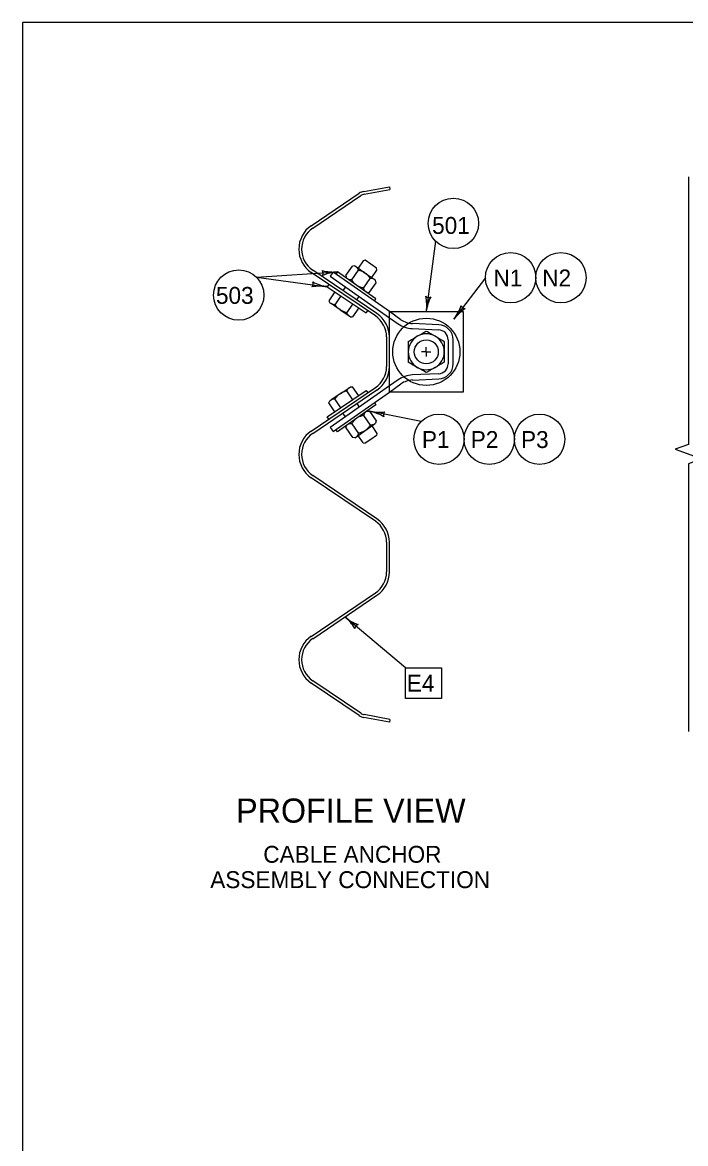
# Model space of a CAD drawing. Extents: x 503 to 668, y 594 to 694.
# Drawn here: x 503.02 to 530.51, y 648.01 to 694.45 of the extents above; entities that cross this region are included whole.
import ezdxf

# ---------------------------------------------------------------- set-up
doc = ezdxf.new("R2010")
doc.units = 0
for name, color, linetype in [('Level 1', 7, 'Continuous'), ('Level 2', 7, 'Continuous'), ('R_OR_NAMEBOUND_PR', 7, 'Continuous')]:
    doc.layers.add(name, color=color, linetype=linetype)

msp = doc.modelspace()

# ---------------------------------------------------------------- linework, layer by layer
at = {"layer": 'Level 1'}
for centre, radius, start, end in [((515.34, 684.062), 0.157, 323.2728, 45.3895), ((515.929, 686.071), 1.958, 255.8454, 274.4921), ((514.926, 683.616), 0.157, 310.2466, 32.3633), ((515.952, 685.442), 1.958, 242.8191, 261.4659), ((516.236, 682.168), 1.958, 94.4982, 113.167), ((516.236, 682.168), 1.958, 94.486, 94.4982), ((515.371, 681.57), 1.958, 81.472, 100.1408), ((515.371, 681.57), 1.958, 81.4598, 81.472), ((519.863, 683.216), 0.157, 221.43, 303.5466), ((517.826, 682.728), 1.958, 352.6554, 11.3241), ((521.709, 682.228), 1.958, 154.0025, 172.6492), ((517.826, 682.728), 1.958, 352.6431, 352.6554), ((519.368, 683.369), 1.958, 322.0894, 340.7582), ((522.457, 680.963), 1.958, 123.4365, 142.0833), ((521.371, 682.753), 0.157, 190.864, 272.9807), ((519.368, 683.369), 1.958, 322.0772, 322.0894), ((517.812, 680.261), 1.958, 258.2821, 276.9509), ((517.016, 676.427), 1.958, 59.6293, 78.276), ((517.812, 680.261), 1.958, 258.2699, 258.2821), ((518.143, 678.192), 0.157, 127.0567, 209.1734), ((517.636, 671.334), 1.958, 230.5026, 230.5148), ((517.636, 671.334), 1.958, 230.5148, 249.1836), ((515.147, 668.312), 1.958, 31.862, 50.5087), ((516.966, 669.35), 0.157, 99.2894, 181.4061)]:
    msp.add_arc(centre, radius, start, end, dxfattribs=at)
at = {"layer": 'Level 2'}
for p, q in [((517.175, 687.45), (518.236, 687.646)), ((517.196, 687.335), (518.257, 687.531)), ((518.236, 687.646), (518.257, 687.531)), ((514.996, 686.028), (516.986, 687.373)), ((515.061, 685.931), (517.052, 687.277)), ((520.151, 685.39), (519.767, 682.478)), ((517.228, 684.598), (517.145, 684.582)), ((517.467, 684.437), (517.228, 684.598)), ((517.722, 682.39), (515.061, 684.188)), ((516.426, 683.964), (516.703, 684.36)), ((516.673, 683.791), (516.95, 684.187)), ((516.809, 684.37), (516.703, 684.36)), ((516.809, 684.37), (516.867, 684.33)), ((516.867, 684.33), (517.237, 684.071)), ((517.145, 684.582), (516.94, 684.279)), ((517.705, 684.276), (517.467, 684.437)), ((517.51, 683.88), (517.721, 684.192)), ((517.721, 684.192), (517.705, 684.276)), ((512.729, 683.893), (516.082, 684.12)), ((512.729, 683.893), (515.662, 683.506)), ((517.656, 682.293), (514.996, 684.091)), ((515.904, 684.108), (515.785, 683.937)), ((515.785, 683.937), (518.236, 682.221)), ((518.236, 682.476), (515.904, 684.108)), ((516.082, 684.12), (516.018, 684.029)), ((516.88, 683.561), (516.082, 684.12)), ((516.426, 683.964), (516.452, 683.861)), ((516.51, 683.82), (516.452, 683.861)), ((517.167, 683.445), (517.444, 683.841)), ((517.237, 684.071), (517.608, 683.811)), ((517.414, 683.272), (517.691, 683.668)), ((517.608, 683.811), (517.665, 683.771)), ((517.691, 683.668), (517.665, 683.771)), ((522.218, 683.877), (520.913, 682.166)), ((515.975, 683.295), (515.724, 682.924)), ((516.243, 683.248), (516.243, 683.248)), ((516.412, 683.498), (516.309, 683.345)), ((517.678, 683.002), (516.88, 683.561)), ((517.308, 683.262), (517.251, 683.302)), ((517.308, 683.262), (517.414, 683.272)), ((515.724, 682.924), (515.764, 682.841)), ((515.764, 682.841), (515.822, 682.802)), ((516.192, 682.551), (515.822, 682.802)), ((516.222, 683.128), (515.971, 682.757)), ((516.716, 682.794), (516.465, 682.423)), ((516.885, 682.955), (516.982, 683.099)), ((517.614, 682.911), (517.678, 683.002)), ((516.192, 682.551), (516.563, 682.301)), ((516.563, 682.301), (516.621, 682.262)), ((516.963, 682.627), (516.713, 682.256)), ((518.236, 682.478), (521.298, 682.478)), ((518.236, 679.138), (518.236, 682.478)), ((518.716, 682.139), (518.236, 682.476)), ((521.298, 682.478), (521.298, 679.138)), ((516.621, 682.262), (516.713, 682.256)), ((518.236, 682.221), (518.597, 681.968)), ((520.282, 681.929), (519.196, 681.977)), ((518.119, 681.422), (518.119, 680.194)), ((519.187, 681.768), (520.272, 681.721)), ((519.021, 681.239), (519.021, 680.377)), ((519.767, 680.808), (519.767, 681.001)), ((520.513, 681.239), (520.513, 680.377)), ((520.672, 681.303), (520.672, 680.312)), ((520.881, 680.312), (520.881, 681.303)), ((519.767, 680.808), (519.574, 680.808)), ((519.767, 680.808), (519.767, 680.615)), ((519.767, 680.808), (519.96, 680.808)), ((518.597, 679.648), (518.236, 679.395)), ((520.272, 679.895), (519.187, 679.848)), ((519.196, 679.639), (520.282, 679.687)), ((514.996, 677.525), (517.656, 679.323)), ((515.061, 677.428), (517.722, 679.226)), ((518.236, 679.395), (515.785, 677.679)), ((516.193, 679.065), (515.822, 678.814)), ((515.904, 677.508), (518.236, 679.14)), ((516.193, 679.065), (516.563, 679.315)), ((516.716, 678.822), (516.466, 679.193)), ((516.563, 679.315), (516.621, 679.354)), ((516.621, 679.354), (516.713, 679.36)), ((516.964, 678.989), (516.713, 679.36)), ((518.236, 679.14), (518.716, 679.477)), ((521.298, 679.138), (518.236, 679.138)), ((515.724, 678.692), (515.765, 678.775)), ((515.975, 678.321), (515.724, 678.692)), ((515.765, 678.775), (515.822, 678.814)), ((516.222, 678.488), (515.971, 678.859)), ((517.678, 678.614), (516.88, 678.055)), ((516.885, 678.661), (516.982, 678.517)), ((517.614, 678.705), (517.678, 678.614)), ((516.412, 678.118), (516.309, 678.271)), ((517.167, 678.171), (517.444, 677.775)), ((517.308, 678.354), (517.251, 678.314)), ((517.308, 678.354), (517.414, 678.344)), ((517.414, 678.344), (517.691, 677.948)), ((519.555, 677.92), (517.414, 678.344)), ((515.785, 677.679), (515.904, 677.508)), ((516.88, 678.055), (516.082, 677.496)), ((516.426, 677.652), (516.452, 677.755)), ((516.426, 677.652), (516.703, 677.256)), ((516.673, 677.825), (516.95, 677.429)), ((517.237, 677.545), (517.608, 677.805)), ((517.51, 677.736), (517.721, 677.424)), ((517.608, 677.805), (517.665, 677.845)), ((517.691, 677.948), (517.665, 677.845)), ((516.082, 677.496), (516.018, 677.587)), ((516.809, 677.246), (516.703, 677.256)), ((516.809, 677.246), (516.867, 677.286)), ((516.867, 677.286), (517.237, 677.545)), ((517.145, 677.034), (516.94, 677.337)), ((517.467, 677.179), (517.228, 677.018)), ((517.705, 677.34), (517.467, 677.179)), ((517.721, 677.424), (517.705, 677.34)), ((517.145, 677.034), (517.228, 677.018)), ((517.656, 673.79), (514.996, 675.588)), ((517.722, 673.887), (515.061, 675.685)), ((518.119, 672.918), (518.119, 671.691)), ((518.236, 671.691), (518.236, 672.918)), ((514.996, 669.021), (517.656, 670.819)), ((515.061, 668.924), (517.722, 670.722)), ((518.906, 667.718), (516.392, 669.823)), ((516.986, 665.739), (514.996, 667.084)), ((517.052, 665.836), (515.061, 667.181)), ((518.236, 665.467), (517.175, 665.662)), ((518.257, 665.582), (517.196, 665.777)), ((518.257, 665.582), (518.236, 665.467))]:
    msp.add_line(p, q, dxfattribs=at)
for points in [[(530.639, 688.061), (530.639, 676.971), (530.088, 676.771), (531.19, 676.37), (530.639, 676.17), (530.639, 665.08)], [(515.724, 683.599), (515.662, 683.506), (517.277, 682.416), (517.339, 682.508)], [(519.394, 681.454), (519.55, 681.544), (519.706, 681.634), (519.767, 681.669)], [(520.14, 681.454), (520.218, 681.409), (520.296, 681.364), (520.374, 681.319), (520.452, 681.274), (520.513, 681.239)], [(519.394, 680.162), (519.083, 680.342), (519.021, 680.377)], [(519.767, 679.947), (519.651, 680.014), (519.591, 680.048), (519.53, 680.083), (519.399, 680.159), (519.394, 680.162)], [(520.14, 680.162), (520.062, 680.117), (519.984, 680.072), (519.906, 680.027), (519.829, 679.982), (519.798, 679.964), (519.767, 679.947)], [(515.724, 678.017), (515.662, 678.11), (517.277, 679.2), (517.339, 679.108)]]:
    msp.add_lwpolyline(points, dxfattribs=at)
msp.add_lwpolyline([(518.906, 667.718), (520.399, 667.718), (520.399, 666.442), (518.906, 666.442)], close=True, dxfattribs=at)
for centre, radius in [((520.888, 686.127), 1.043), ((523.261, 683.877), 1.043), ((525.346, 683.877), 1.043), ((511.992, 683.156), 1.043), ((519.767, 680.808), 1.392), ((519.767, 680.808), 0.497), ((520.292, 677.183), 1.043), ((522.377, 677.183), 1.043), ((524.462, 677.183), 1.043)]:
    msp.add_circle(centre, radius, dxfattribs=at)
for centre, radius, start, end in [((517.264, 686.962), 0.497, 100.4285, 124.048), ((517.264, 686.962), 0.38, 100.4285, 124.048), ((515.65, 685.06), 1.169, 124.048, 235.952), ((515.65, 685.06), 1.052, 124.048, 235.952), ((517.067, 681.422), 1.052, 0, 55.952), ((517.067, 681.422), 1.169, 0, 55.952), ((519.235, 682.88), 1.113, 235, 267.5), ((519.235, 682.88), 0.905, 235, 267.5), ((520.254, 681.303), 0.626, 0, 87.5), ((519.767, 680.808), 0.746, 120.0001, 239.9999), ((519.767, 680.808), 0.746, 60.0002, 119.9998), ((519.767, 680.808), 0.746, 359.9993, 60.0001), ((520.254, 681.303), 0.418, 0, 87.5), ((519.767, 680.808), 0.746, 299.9999, 0.0001), ((517.067, 680.194), 1.052, 304.048, 0), ((517.067, 680.194), 1.169, 304.048, 0), ((519.767, 680.808), 0.746, 240.0002, 299.9998), ((520.254, 680.312), 0.418, 272.5, 360), ((520.254, 680.312), 0.626, 272.5, 360), ((519.235, 678.736), 1.113, 92.5, 125), ((519.235, 678.736), 0.905, 92.5, 125), ((515.65, 676.556), 1.169, 124.048, 235.952), ((515.65, 676.556), 1.052, 124.048, 235.952), ((517.067, 672.918), 1.052, 0, 55.952), ((517.067, 672.918), 1.169, 0, 55.952), ((517.067, 671.691), 1.052, 304.048, 0), ((517.067, 671.691), 1.169, 304.048, 0), ((515.65, 668.053), 1.169, 124.048, 235.952), ((515.65, 668.053), 1.052, 124.048, 235.952), ((517.264, 666.151), 0.497, 235.952, 259.5715), ((517.264, 666.151), 0.38, 235.952, 259.5715)]:
    msp.add_arc(centre, radius, start, end, dxfattribs=at)
for points in [[(516.95, 684.187), (516.942, 684.218), (516.932, 684.246), (516.912, 684.282), (516.905, 684.294), (516.887, 684.314), (516.878, 684.323), (516.867, 684.33)], [(517.237, 684.071), (517.226, 684.078), (517.215, 684.085), (517.193, 684.099), (517.182, 684.105), (517.147, 684.124), (517.124, 684.134), (517.076, 684.153), (517.051, 684.161), (517.001, 684.175), (516.976, 684.181), (516.95, 684.187)], [(516.673, 683.791), (516.642, 683.788), (516.612, 683.788), (516.57, 683.794), (516.557, 683.797), (516.532, 683.807), (516.521, 683.813), (516.51, 683.82)], [(516.88, 683.561), (516.869, 683.568), (516.859, 683.576), (516.839, 683.593), (516.829, 683.601), (516.8, 683.627), (516.782, 683.646), (516.748, 683.685), (516.732, 683.705), (516.701, 683.747), (516.687, 683.769), (516.673, 683.791)], [(517.444, 683.841), (517.431, 683.863), (517.416, 683.885), (517.385, 683.927), (517.369, 683.947), (517.318, 684.006), (517.28, 684.041), (517.237, 684.071)], [(517.608, 683.811), (517.586, 683.827), (517.561, 683.836), (517.52, 683.842), (517.505, 683.843), (517.475, 683.843), (517.46, 683.842), (517.444, 683.841)], [(517.167, 683.445), (517.142, 683.45), (517.116, 683.456), (517.066, 683.471), (517.041, 683.479), (516.969, 683.507), (516.923, 683.531), (516.88, 683.561)], [(517.251, 683.302), (517.229, 683.317), (517.212, 683.337), (517.192, 683.374), (517.186, 683.387), (517.175, 683.415), (517.171, 683.43), (517.167, 683.445)], [(515.971, 682.757), (515.943, 682.759), (515.916, 682.763), (515.866, 682.777), (515.843, 682.788), (515.822, 682.802)], [(516.192, 682.551), (516.172, 682.566), (516.151, 682.581), (516.111, 682.613), (516.092, 682.629), (516.037, 682.681), (516.003, 682.718), (515.971, 682.757)], [(516.465, 682.423), (516.441, 682.43), (516.417, 682.439), (516.37, 682.457), (516.347, 682.467), (516.278, 682.499), (516.234, 682.523), (516.192, 682.551)], [(516.563, 682.301), (516.553, 682.308), (516.543, 682.316), (516.524, 682.334), (516.516, 682.343), (516.492, 682.374), (516.478, 682.397), (516.465, 682.423)], [(519.021, 681.239), (519.08, 681.273), (519.203, 681.343), (519.327, 681.415), (519.392, 681.453), (519.394, 681.454)], [(519.767, 681.669), (519.826, 681.635), (519.949, 681.565), (520.073, 681.493), (520.138, 681.455), (520.14, 681.454)], [(520.513, 680.377), (520.454, 680.343), (520.332, 680.273), (520.207, 680.201), (520.142, 680.163), (520.14, 680.162)], [(516.193, 679.065), (516.172, 679.05), (516.151, 679.035), (516.112, 679.003), (516.092, 678.987), (516.037, 678.935), (516.003, 678.898), (515.971, 678.859)], [(516.466, 679.193), (516.441, 679.186), (516.417, 679.177), (516.37, 679.159), (516.347, 679.149), (516.278, 679.117), (516.234, 679.093), (516.193, 679.065)], [(516.563, 679.315), (516.553, 679.308), (516.543, 679.3), (516.524, 679.282), (516.516, 679.273), (516.492, 679.242), (516.478, 679.219), (516.466, 679.193)], [(515.971, 678.859), (515.943, 678.857), (515.916, 678.853), (515.866, 678.839), (515.843, 678.828), (515.822, 678.814)], [(517.167, 678.171), (517.142, 678.166), (517.116, 678.16), (517.066, 678.145), (517.041, 678.137), (516.969, 678.109), (516.923, 678.085), (516.88, 678.055)], [(517.251, 678.314), (517.229, 678.299), (517.212, 678.279), (517.192, 678.242), (517.186, 678.229), (517.175, 678.201), (517.171, 678.186), (517.167, 678.171)], [(516.673, 677.825), (516.642, 677.828), (516.612, 677.828), (516.57, 677.822), (516.557, 677.819), (516.532, 677.809), (516.521, 677.803), (516.51, 677.796)], [(516.88, 678.055), (516.869, 678.047), (516.859, 678.04), (516.839, 678.023), (516.829, 678.015), (516.8, 677.989), (516.782, 677.97), (516.748, 677.931), (516.732, 677.911), (516.701, 677.869), (516.687, 677.847), (516.673, 677.825)], [(517.444, 677.775), (517.431, 677.753), (517.416, 677.731), (517.385, 677.689), (517.369, 677.668), (517.318, 677.61), (517.28, 677.575), (517.237, 677.545)], [(517.608, 677.805), (517.586, 677.789), (517.561, 677.78), (517.52, 677.774), (517.505, 677.773), (517.475, 677.773), (517.46, 677.773), (517.444, 677.775)], [(516.95, 677.429), (516.942, 677.398), (516.932, 677.37), (516.912, 677.334), (516.905, 677.322), (516.887, 677.302), (516.878, 677.293), (516.867, 677.286)], [(517.237, 677.545), (517.226, 677.538), (517.215, 677.53), (517.193, 677.517), (517.182, 677.511), (517.147, 677.492), (517.124, 677.482), (517.076, 677.463), (517.051, 677.455), (517.001, 677.441), (516.976, 677.434), (516.95, 677.429)]]:
    msp.add_open_spline(points, degree=3, dxfattribs=at)
at = {"layer": 'R_OR_NAMEBOUND_PR'}
msp.add_lwpolyline([(503.024, 594.327), (668.025, 594.327), (668.025, 694.453), (503.024, 694.453)], close=True, dxfattribs=at)

# ---------------------------------------------------------------- texts
at = {"layer": 'Level 2'}
for s, height, p in [('501', 0.7, (520.007, 685.693)), ('N1', 0.7, (522.551, 683.517)), ('N2', 0.7, (524.573, 683.517)), ('503', 0.7, (511.047, 682.795)), ('P1', 0.7, (519.585, 676.823)), ('P2', 0.7, (521.608, 676.823)), ('P3', 0.7, (523.692, 676.823)), ('E4', 0.7, (518.959, 666.728)), ('PROFILE VIEW', 1, (511.885, 661.303)), ('CABLE ANCHOR', 0.7, (513.009, 659.641)), ('ASSEMBLY CONNECTION', 0.7, (510.811, 658.591))]:
    msp.add_text(s, height=height, dxfattribs=at).set_placement(p)

doc.saveas('drawing.dxf')
